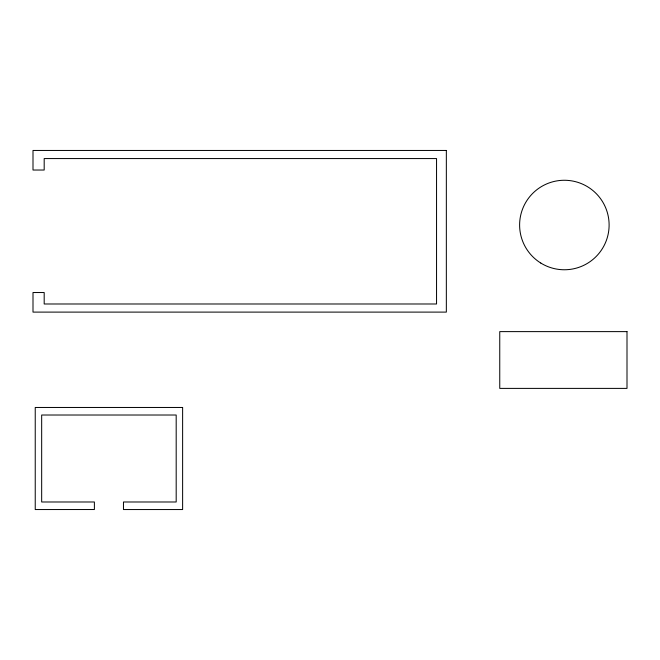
<?xml version="1.0" encoding="UTF-8"?>
<svg xmlns="http://www.w3.org/2000/svg" width="660" height="660" viewBox="0 0 660 660"><rect width="100%" height="100%" fill="white"/><g stroke="black" fill="none" stroke-linecap="round" stroke-linejoin="round"><path stroke-width="0.99" d="M446.341 150.455L33 150.455L33 170.032L44.187 170.032L44.187 158.565L436.549 158.565L436.549 303.988L44.187 303.988L44.187 292.528L33 292.528L33 312.106L446.341 312.106L446.341 150.455M627 331.617L499.752 331.617L499.752 388.393L627 388.393L627 331.617M182.622 407.467L35.236 407.467L35.236 509.545L94.388 509.528L94.388 501.988L41.671 501.988L41.671 415.016L176.187 415.016L176.187 501.988L123.469 501.988L123.469 509.545L182.622 509.545L182.622 407.467M540.779 263.043A44.748 44.748 0 0 0 609.089 226.429A44.748 44.748 0 0 0 543.221 185.575A44.748 44.748 0 0 0 540.779 263.043"/></g></svg>
